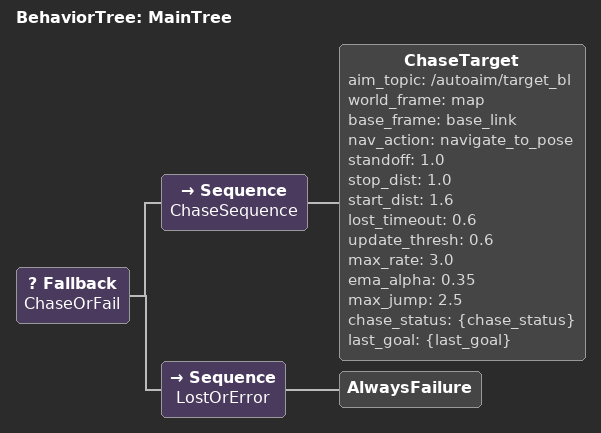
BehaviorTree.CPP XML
<root BTCPP_format="4" main_tree_to_execute="MainTree">

  <BehaviorTree ID="MainTree">
    <Fallback name="ChaseOrFail">

      <!-- 追击分支：近距离进入 HOLD，目标拉开后再恢复追击 -->
      <Sequence name="ChaseSequence">
        <ChaseTarget
          aim_topic="/autoaim/target_bl"
          world_frame="map"
          base_frame="base_link"
          nav_action="navigate_to_pose"

          standoff="1.0"
          stop_dist="1.0"
          start_dist="1.6"

          lost_timeout="0.6"
          update_thresh="0.6"
          max_rate="3.0"

          ema_alpha="0.35"
          max_jump="2.5"

          chase_status="{chase_status}"
          last_goal="{last_goal}"
        />
      </Sequence>

      <!-- 丢失目标/异常 -->
      <Sequence name="LostOrError">
        <AlwaysFailure/>
      </Sequence>

    </Fallback>
  </BehaviorTree>

</root>
